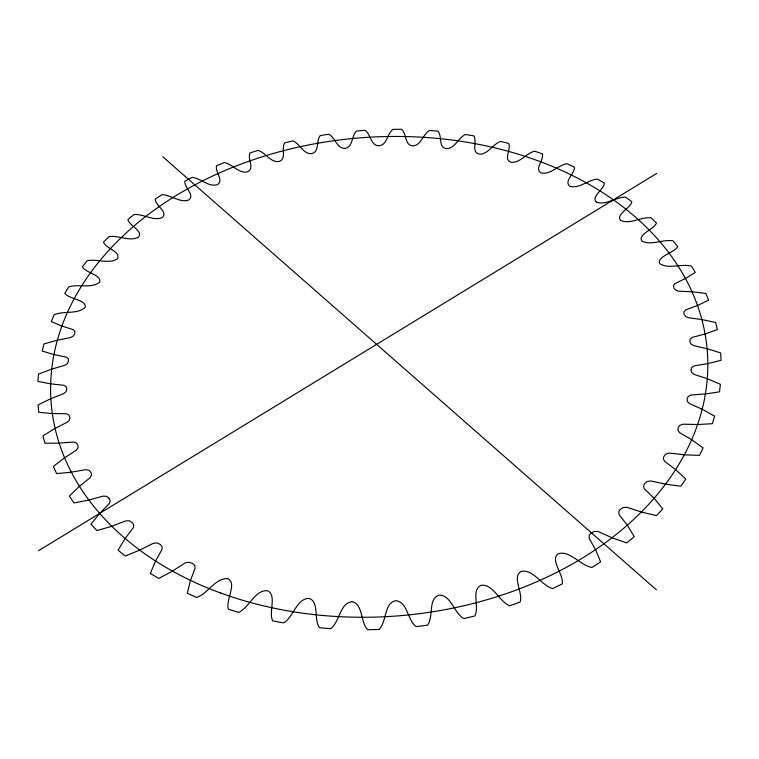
<?xml version="1.0" encoding="UTF-8"?>
<svg xmlns="http://www.w3.org/2000/svg" width="759" height="759" viewBox="0 0 759 759"><rect width="100%" height="100%" fill="white"/><g stroke="black" fill="none" stroke-linecap="round" stroke-linejoin="round"><path stroke-width="1.14" d="M38.548 550.711L656.734 173.413M352.204 601.773C363.106 603.87 360.345 622.285 367.622 629.695A342.262 249.531 -4.5 0 0 379.168 629.42C386.853 621.526 383.931 603.253 395.6 600.692C407.517 601.46 407.327 619.97 416.084 626.621A342.262 249.531 -4.5 0 0 427.535 625.15C433.854 616.536 427.858 598.813 439.025 595.151C451.15 594.819 453.929 612.959 463.768 618.576A342.262 249.531 -4.5 0 0 474.878 615.957C479.612 607.02 470.827 589.62 481.178 585.293C493.378 583.899 498.881 601.28 509.602 605.777A342.262 249.531 -4.5 0 0 520.124 602.077C523.321 592.779 511.651 576.812 521.158 571.366C533.311 568.946 541.205 585.265 552.599 588.576A342.262 249.531 -4.5 0 0 562.315 583.889C563.928 574.715 549.687 559.763 558.159 553.728C569.753 550.171 580.237 565.398 591.878 567.438A342.262 249.531 -4.5 0 0 600.597 561.888L595.701 549.952L589.212 538.321L589.164 535.456L590.957 533.207L594.297 531.423L598.215 531.547L612.636 537.998L626.706 542.913A342.262 249.531 -4.5 0 0 634.268 536.651L627.494 525.484L619.221 514.773L618.689 511.983L620.065 509.621L623.016 507.562L626.858 507.297L641.981 512.192L656.488 515.617A342.262 249.531 -4.5 0 0 662.787 508.796L654.343 498.587L644.495 488.948L643.509 486.282L644.457 483.844L646.981 481.557L650.672 480.94L666.193 484.27L680.832 486.215A342.262 249.531 -4.5 0 0 685.785 478.986L675.899 469.859L664.742 461.415L663.338 458.92L663.84 456.463L665.909 454.005L669.391 453.057L684.988 454.84L699.475 455.362A342.262 249.531 -4.5 0 0 703.062 447.876L691.98 439.945L679.76 432.772L677.977 430.467L678.062 428.038L679.656 425.457L682.863 424.215L698.252 424.518L712.35 423.693A342.262 249.531 -4.5 0 0 714.561 416.112L702.53 409.424L689.514 403.579L687.407 401.502L687.085 399.139L688.195 396.483L691.098 394.993L706.022 393.893L719.485 391.824A342.262 249.531 -4.5 0 0 720.348 384.272L707.625 378.864L694.077 374.358L691.696 372.536L690.984 370.269L691.62 367.593L694.172 365.885L708.403 363.495L721.05 360.297A342.262 249.531 -4.5 0 0 720.633 352.907L707.454 348.789L693.612 345.611L691.003 344.045L689.931 341.911L690.102 339.254L692.284 337.375L705.642 333.818L717.302 329.615A342.262 249.531 -4.5 0 0 715.671 322.49L702.265 319.634L688.356 317.746L685.576 316.456L684.182 314.473L683.906 311.892L685.7 309.881L698.014 305.279L708.583 300.213A342.262 249.531 -4.5 0 0 705.813 293.448L692.388 291.817L678.631 291.171L675.719 290.156L674.039 288.344L673.337 285.858L674.742 283.752L685.889 278.249L695.253 272.443A342.262 249.531 -4.5 0 0 691.449 266.115C681.165 263.43 668.47 269.578 659.656 263.544C656.782 256.276 674.39 252.889 677.73 246.628A342.262 249.531 -4.5 0 0 672.996 240.802C662.721 239.113 651.07 245.935 641.82 241.02C637.617 234.104 654.068 229.569 656.459 223.013A342.262 249.531 -4.5 0 0 650.89 217.738C640.719 216.865 629.856 224.778 620.454 220.338M351.853 601.764C339.814 603.272 339.747 621.621 330.839 628.661A342.262 249.531 -4.5 0 1 319.473 627.74C313.476 619.619 319.605 601.1 308.733 598.377C296.456 598.86 293.6 616.858 283.657 622.921A342.262 249.531 -4.5 0 1 272.718 620.843C268.193 612.134 277.386 594.61 267.177 590.644C254.796 590.094 249.417 607.399 238.639 612.399A342.262 249.531 -4.5 0 1 228.364 609.23C225.404 600.407 237.292 583.5 228.023 578.794M227.728 578.69C215.841 577.523 207.881 593.566 196.733 597.428A342.262 249.531 -4.5 0 1 187.312 593.263L190.386 580.73L195.082 568.254L194.712 565.408L192.606 563.463L189.048 562.201L185.196 562.912L171.904 571.47L158.735 578.443A342.262 249.531 -4.5 0 1 150.348 573.396L155.386 561.347L161.99 549.516L162.103 546.67L160.405 544.545L157.179 542.951L153.346 543.273L139.134 550.398L125.311 555.977A342.262 249.531 -4.5 0 1 118.091 550.18L124.931 538.814L133.233 527.809L133.812 525.019L132.531 522.761L129.694 520.883L125.956 520.826L111.127 526.461L96.962 530.598A342.262 249.531 -4.5 0 1 91.004 524.203L99.277 513.862L109.287 503.54L110.216 500.722L109.03 498.227M596.365 202.103C590.73 196.543 603.955 189.778 604.373 183.128A342.262 249.531 -4.5 0 0 597.447 179.077C587.978 179.94 579.515 188.706 570.104 186.439C563.15 181.638 574.942 173.887 574.421 167.132A342.262 249.531 -4.5 0 0 566.973 163.726C557.96 165.32 550.673 174.665 541.433 173.08C533.824 169.39 543.994 160.358 542.419 153.887A342.262 249.531 -4.5 0 0 534.545 151.155C526.015 153.394 519.962 163.403 510.902 162.274C503.16 159.485 511.272 149.57 508.767 143.46A342.262 249.531 -4.5 0 0 500.56 141.402C492.582 144.248 487.876 154.827 478.995 154.105C471.159 152.132 477.288 141.544 473.844 135.88A342.262 249.531 -4.5 0 0 465.39 134.504C458.123 137.929 454.935 148.546 446.482 148.688C438.18 147.806 442.364 136.402 438.028 131.174A342.262 249.531 -4.5 0 0 429.423 130.472C422.735 134.447 421.112 145.681 412.649 145.87C404.661 145.263 406.786 133.982 401.691 129.334A342.262 249.531 -4.5 0 0 393.001 129.324C387.099 133.755 387.175 144.798 379.168 145.775C370.828 146.117 371.066 134.485 365.164 130.358A342.262 249.531 -4.5 0 0 356.493 131.022C351.332 135.965 353.182 147.123 345.184 148.366C336.968 148.935 335.355 137.749 328.818 134.229A342.262 249.531 -4.5 0 0 320.241 135.567C315.877 140.918 319.643 151.791 311.845 153.584C303.458 154.713 300.184 143.821 292.993 140.918A342.262 249.531 -4.5 0 0 284.587 142.92C281.077 148.745 286.893 159.381 278.809 161.515C270.46 162.663 265.726 152.654 258.041 150.367A342.262 249.531 -4.5 0 0 249.891 153.024C247.311 159.153 255.015 168.849 247.349 171.866C238.743 173.773 232.577 164.143 224.303 162.54A342.262 249.531 -4.5 0 0 216.505 165.823C214.911 172.236 224.427 180.832 217.15 184.741C208.393 187.236 200.917 178.261 192.169 177.34A342.262 249.531 -4.5 0 0 184.798 181.24C184.209 187.881 195.528 195.262 188.583 200.063C179.712 203.032 171.117 194.902 161.98 194.702A342.262 249.531 -4.5 0 0 155.13 199.19C155.604 205.955 168.422 211.827 162.227 217.624C153.29 221.296 143.622 213.915 134.144 214.493A342.262 249.531 -4.5 0 0 127.91 219.55C129.267 226.078 143.574 230.84 138.508 237.169C129.666 241.979 118.802 235.11 109.04 236.59A342.262 249.531 -4.5 0 0 103.509 242.168C105.975 248.658 121.26 251.703 117.417 258.847C108.755 264.464 96.962 258.449 87.067 260.811A342.262 249.531 -4.5 0 0 82.342 266.864C85.701 272.936 102.18 274.919 99.571 282.244C91.336 288.885 78.538 283.629 68.633 286.949A342.262 249.531 -4.5 0 0 64.809 293.42C69.06 299.074 86.697 299.786 85.198 307.291C77.503 314.776 63.889 310.497 54.145 314.757A342.262 249.531 -4.5 0 0 51.318 321.579L61.413 325.896L73.225 329.653L74.913 331.522L74.591 334.074L73.196 336.114L70.473 337.565L56.982 340.288L43.984 343.931A342.262 249.531 -4.5 0 0 42.238 351.028L53.415 354.434L66.242 357.119L68.31 358.836L68.414 361.426L67.333 363.599L64.771 365.297L51.327 369.263L38.519 374.111A342.262 249.531 -4.5 0 0 37.95 381.407L50.085 383.779L63.784 385.278L66.213 386.805L66.773 389.395L66.033 391.672L63.69 393.608L50.492 398.845L38.092 404.908A342.262 249.531 -4.5 0 0 38.766 412.279L51.707 413.522L66.109 413.731L68.889 415.031L69.904 417.573L69.534 419.926L67.447 422.089L54.743 428.588L42.969 435.856A342.262 249.531 -4.5 0 0 44.942 443.18L58.528 443.19L73.424 442.013L76.507 443.057L77.997 445.505L78.016 447.895L76.242 450.258L64.259 458.009L53.367 466.434A342.262 249.531 -4.5 0 0 56.669 473.588L70.691 472.269L85.843 469.65L89.192 470.39L91.146 472.696L91.583 475.087L90.169 477.629L79.154 486.557L69.382 496.082A342.262 249.531 -4.5 0 0 74.021 502.932L88.253 500.219L103.215 496.12L106.535 496.358L108.86 498.027M596.565 202.236C606.061 205.461 615.691 197.169 625.568 197.112A342.262 249.531 -4.5 0 1 631.858 201.79C630.349 208.26 616.166 214.123 620.274 220.186M162.777 156.743L656.383 589.8M220.736 593.035A329.093 239.759 -4.5 0 0 707.749 359.87A329.093 239.759 -4.5 0 0 209.105 177.682A329.093 239.759 -4.5 0 0 220.736 593.035"/></g></svg>
